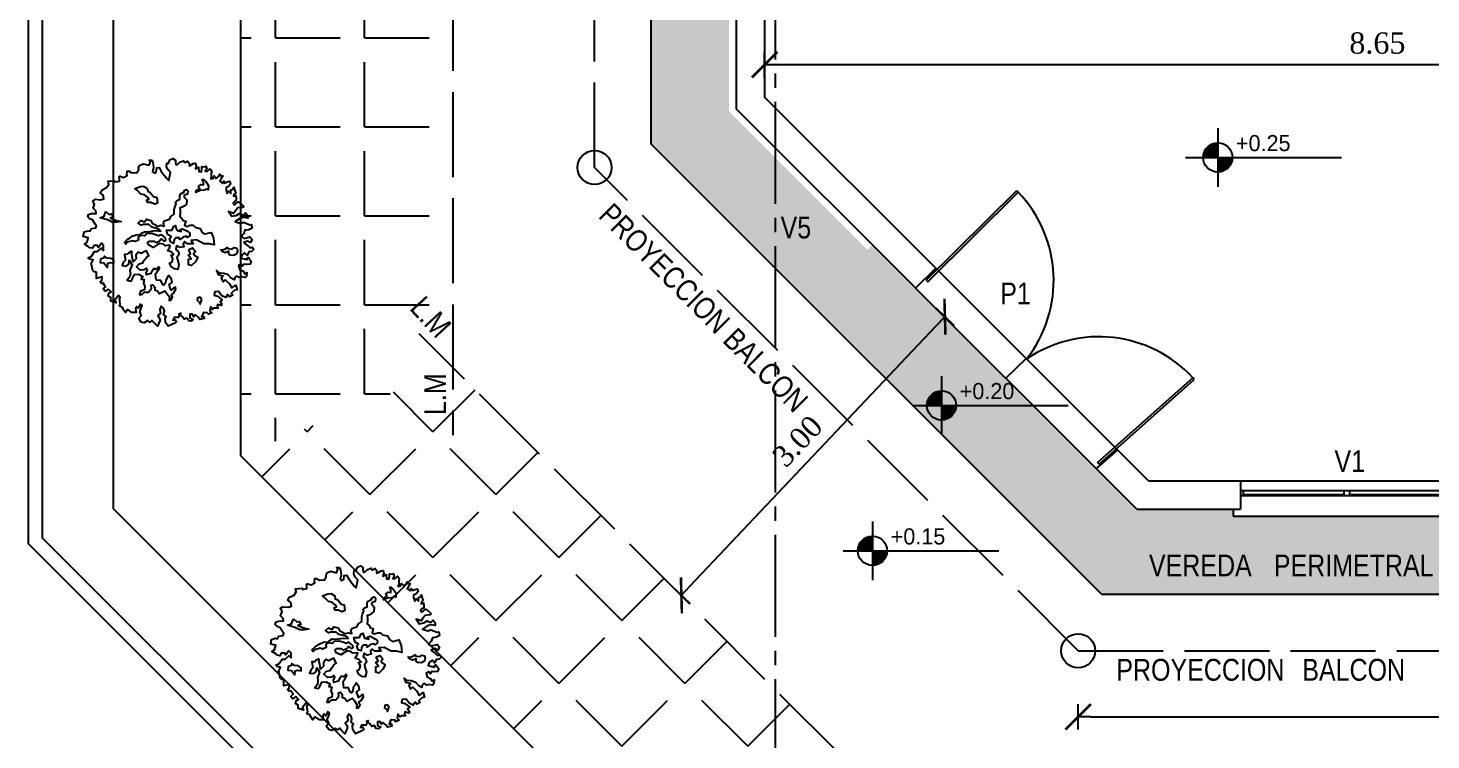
# Model space of a CAD drawing. Header units: millimetres. Extents: x 221 to 543, y -43 to 148.
# Drawn here: x 276.75 to 286.65, y 77.39 to 82.42 of the extents above; entities that cross this region are included whole.
import ezdxf
from ezdxf.enums import TextEntityAlignment as Align

# ---------------------------------------------------------------- set-up
doc = ezdxf.new("R2010")
doc.units = ezdxf.units.MM
doc.linetypes.add('ACAD_ISO02W100', pattern=[15, 12, -3])
doc.linetypes.add('ACAD_ISO04W100', pattern=[30, 24, -3, 0, -3])
doc.layers.add('10-SOLADOS', color=15, linetype='Continuous')
doc.layers.add('FINAS', color=1, linetype='Continuous')
doc.styles.add('COTAS', font='ROMANS', dxfattribs={"width": 0.7})
doc.styles.add('gardel', font='ARIALN.TTF')
doc.styles.add('PROV', font='times.ttf')
doc.dimstyles.new('COTA-S-S-2-50', dxfattribs={"dimscale": 1.5, "dimtxt": 0.1, "dimasz": 0.06, "dimexe": 0, "dimexo": 0, "dimgap": 0.08, "dimtad": 1, "dimzin": 4, "dimdsep": 46, "dimtxsty": 'COTAS', "dimblk1": 'M2_COTA', "dimblk2": 'M2_COTA', "dimsah": 1, "dimcen": 0.1, "dimse1": 1, "dimse2": 1, "dimclrd": 2, "dimclre": 256, "dimclrt": 6, "dimadec": 0, "dimazin": 0, "dimtfac": 1, "dimtix": 1, "dimtmove": 2, "dimatfit": 3, "dimldrblk": 'M2_COTA', "dimfxl": 1, "dimtolj": 1, "dimtzin": 4, "dimarcsym": 0})
pattern_1 = [(45, (0, 0), (-0.4445227, 0.4445227), [0.4572, -0.17145]), (135, (0, 0), (-0.4445227, -0.4445227), [0.4572, -0.17145])]

# ---------------------------------------------------------------- blocks, each defined once
blk = doc.blocks.new('M2_COTA')
for p, q in [((-1, 0), (0, 0)), ((0, 1), (0, -1))]:
    blk.add_line(p, q)
at = {"const_width": 0.2}
blk.add_lwpolyline([(-1, -1), (1, 1)], dxfattribs=at)
blk = doc.blocks.new('*D40')
at = {"color": 252, "lineweight": -2, "ltscale": 0.05, "transparency": 16777216}
blk.add_line((284.2507, 77.5558), (289.6565, 77.5558), dxfattribs=at)
at = {"layer": 'Defpoints', "color": 0, "ltscale": 0.05, "transparency": 16777216}
for p in [(284.1607, 78.0228), (289.7465, 78.0228), (289.7465, 77.5558)]:
    blk.add_point(p, dxfattribs=at)
at = {"color": 252, "lineweight": -2, "ltscale": 0.05, "transparency": 16777216, "xscale": 0.09, "yscale": 0.09, "zscale": 0.09, "rotation": 180}
blk.add_blockref('M2_COTA', (284.1607, 77.5558), dxfattribs=at)
at = {"color": 252, "lineweight": -2, "ltscale": 0.05, "transparency": 16777216, "xscale": 0.09, "yscale": 0.09, "zscale": 0.09}
blk.add_blockref('M2_COTA', (289.7465, 77.5558), dxfattribs=at)
at = {"color": 0, "ltscale": 0.05, "transparency": 16777216, "insert": (286.9536, 77.7073), "char_height": 0.15, "attachment_point": 5, "style": 'PROV'}
blk.add_mtext('\\A1;5.59', dxfattribs=at)
blk = doc.blocks.new('*D186')
at = {"color": 252, "lineweight": -2, "ltscale": 0.05, "transparency": 16777216}
blk.add_line((290.5099, 82.1636), (282.0365, 82.1636), dxfattribs=at)
at = {"layer": 'Defpoints', "color": 0, "ltscale": 0.05, "transparency": 16777216}
for p in [(281.9465, 82.1636), (290.5999, 82.0397), (281.9465, 81.934)]:
    blk.add_point(p, dxfattribs=at)
at = {"color": 252, "lineweight": -2, "ltscale": 0.05, "transparency": 16777216, "xscale": 0.09, "yscale": 0.09, "zscale": 0.09, "rotation": 180}
blk.add_blockref('M2_COTA', (281.9465, 82.1636), dxfattribs=at)
at = {"color": 252, "lineweight": -2, "ltscale": 0.05, "transparency": 16777216, "xscale": 0.09, "yscale": 0.09, "zscale": 0.09}
blk.add_blockref('M2_COTA', (290.5999, 82.1636), dxfattribs=at)
at = {"color": 0, "ltscale": 0.05, "transparency": 16777216, "insert": (286.2732, 82.3151), "char_height": 0.15, "attachment_point": 5, "style": 'PROV'}
blk.add_mtext('\\A1;8.65', dxfattribs=at)
blk = doc.blocks.new('ARPLS006')
at = {"color": 0, "linetype": 'ByBlock'}
for points in [[(0.4467, -0.0098), (0.4731, -0.0295), (0.4861, -0.0419), (0.4985, -0.0367), (0.5094, -0.0492), (0.4949, -0.0632), (0.4788, -0.0653), (0.4679, -0.0865), (0.4534, -0.0705), (0.4358, -0.085), (0.4306, -0.1026), (0.4679, -0.1119), (0.4591, -0.1119), (0.4767, -0.099), (0.4928, -0.1223), (0.4861, -0.1384), (0.4664, -0.1405), (0.4503, -0.1384), (0.441, -0.1514), (0.4322, -0.1384), (0.4176, -0.1477), (0.4233, -0.1706), (0.4467, -0.1815), (0.4519, -0.196), (0.4664, -0.1887), (0.4643, -0.21), (0.4555, -0.2193), (0.4373, -0.2157), (0.4213, -0.2193), (0.4036, -0.21), (0.3948, -0.2193), (0.3927, -0.2333), (0.373, -0.223), (0.3554, -0.2032), (0.3285, -0.1939), (0.3051, -0.1923), (0.2854, -0.1778), (0.2942, -0.2012), (0.3248, -0.2084), (0.3139, -0.223), (0.3248, -0.2442), (0.3373, -0.2318), (0.3622, -0.2567), (0.3767, -0.2816), (0.4, -0.2639), (0.4088, -0.2925), (0.3912, -0.2961), (0.373, -0.3142), (0.3819, -0.3246), (0.3622, -0.334), (0.3518, -0.321), (0.3409, -0.3391), (0.316, -0.3282), (0.2979, -0.3033), (0.2745, -0.3049), (0.2709, -0.3246), (0.2906, -0.3303), (0.3196, -0.3516), (0.3067, -0.3625), (0.3176, -0.3786), (0.3139, -0.3874), (0.2906, -0.3801), (0.289, -0.391), (0.2942, -0.4035), (0.2818, -0.4035), (0.2673, -0.4035), (0.2605, -0.4107), (0.2481, -0.3946), (0.2445, -0.418), (0.2569, -0.4304), (0.2372, -0.4392), (0.2299, -0.4304), (0.2066, -0.4284), (0.1957, -0.4538), (0.2087, -0.4517), (0.2118, -0.4647), (0.1854, -0.4714), (0.1781, -0.459), (0.1584, -0.4429), (0.1496, -0.4538), (0.1402, -0.4377), (0.1262, -0.4392), (0.1262, -0.461), (0.1459, -0.4698), (0.1351, -0.4807), (0.119, -0.4787), (0.1081, -0.4626), (0.092, -0.4678), (0.0796, -0.4517), (0.0599, -0.4356), (0.0708, -0.432), (0.0563, -0.459), (0.0314, -0.459), (0.0241, -0.4735), (0.0365, -0.4698), (0.0454, -0.4823), (0.0402, -0.4896), (-0.0044, -0.5108), (-0.0205, -0.4875), (-0.0226, -0.4626), (-0.0169, -0.4517), (-0.0314, -0.4413), (-0.0262, -0.4195), (-0.0329, -0.4019), (-0.0459, -0.391), (-0.0547, -0.4107), (-0.0495, -0.432), (-0.0671, -0.4465), (-0.0599, -0.4574), (-0.0526, -0.4735), (-0.0692, -0.5108), (-0.0868, -0.4932), (-0.1014, -0.4771), (-0.1138, -0.4875), (-0.1263, -0.4771), (-0.1475, -0.4911), (-0.1657, -0.4859), (-0.1802, -0.4647), (-0.1657, -0.445), (-0.1745, -0.4252), (-0.1657, -0.4035), (-0.1605, -0.3874), (-0.1708, -0.3786), (-0.1833, -0.4035), (-0.1942, -0.3926), (-0.1999, -0.4055), (-0.1962, -0.4284), (-0.2211, -0.4284), (-0.246, -0.4107), (-0.2605, -0.4284), (-0.2714, -0.4123), (-0.2782, -0.3983), (-0.2963, -0.391), (-0.2911, -0.3801), (-0.2942, -0.3568), (-0.2963, -0.3443), (-0.2911, -0.3391), (-0.3015, -0.3267), (-0.3233, -0.3537), (-0.316, -0.3697), (-0.3482, -0.3604), (-0.3482, -0.3391), (-0.3642, -0.3303), (-0.3591, -0.3106), (-0.3466, -0.3049), (-0.3627, -0.2888), (-0.3803, -0.3013), (-0.3824, -0.3013), (-0.3928, -0.2873), (-0.3788, -0.2748), (-0.3928, -0.253), (-0.4036, -0.2551), (-0.4125, -0.2442), (-0.4021, -0.239), (-0.4, -0.2157), (-0.4342, -0.2245), (-0.4342, -0.2069), (-0.4342, -0.1887), (-0.4446, -0.1851), (-0.4555, -0.1778), (-0.4576, -0.169), (-0.4627, -0.1405), (-0.4679, -0.1368), (-0.4643, -0.1332), (-0.4539, -0.1135), (-0.4736, -0.1083), (-0.4825, -0.1011), (-0.4627, -0.0902), (-0.4446, -0.0632), (-0.427, -0.0632), (-0.4036, -0.0435), (-0.3912, -0.0564), (-0.3912, -0.0274), (-0.4036, -0.0134), (-0.4218, -0.0383), (-0.4285, -0.0274), (-0.4503, -0.0274), (-0.4576, -0.0435), (-0.4752, -0.0404), (-0.4825, -0.0331), (-0.5058, -0.0186), (-0.4897, -0.0077), (-0.4825, 0.0188), (-0.513, 0.026), (-0.5073, 0.0546), (-0.484, 0.0618), (-0.4716, 0.0582), (-0.4643, 0.0743), (-0.4379, 0.0779), (-0.4342, 0.0903), (-0.4415, 0.1012), (-0.4576, 0.1261), (-0.4752, 0.1318), (-0.4861, 0.1443), (-0.4804, 0.1588), (-0.4643, 0.164), (-0.4358, 0.1656), (-0.4379, 0.1801), (-0.4539, 0.1962), (-0.4446, 0.2211), (-0.4555, 0.2392), (-0.4394, 0.2501), (-0.4088, 0.2465), (-0.3891, 0.2532), (-0.3928, 0.275), (-0.4109, 0.289), (-0.4, 0.3072), (-0.3731, 0.3196), (-0.3606, 0.3393), (-0.3642, 0.3575), (-0.3248, 0.3611), (-0.3233, 0.3538), (-0.2963, 0.359), (-0.2963, 0.3699), (-0.2979, 0.3839), (-0.2927, 0.3876), (-0.2911, 0.3876), (-0.2714, 0.3808), (-0.2497, 0.3933), (-0.2517, 0.4), (-0.2497, 0.4182), (-0.2388, 0.4182), (-0.2211, 0.4093), (-0.189, 0.4109), (-0.189, 0.4166), (-0.1802, 0.429), (-0.1817, 0.4379), (-0.1765, 0.4524), (-0.1532, 0.4628), (-0.119, 0.4539), (-0.1102, 0.4737), (-0.119, 0.4845), (-0.1029, 0.4845), (-0.0957, 0.4721), (-0.092, 0.4394), (-0.0977, 0.4145), (-0.0868, 0.4057), (-0.076, 0.413), (-0.0723, 0.4379), (-0.0583, 0.4394), (-0.0459, 0.4166), (-0.0132, 0.3735), (-0.0008, 0.3627), (0.0096, 0.4109), (-0.0044, 0.4254), (-0.0153, 0.4451), (-0.0132, 0.4664), (-0.0029, 0.4648)], [(-0.0029, 0.4648), (0.006, 0.4861), (0.0241, 0.4949), (0.0386, 0.4845), (0.0386, 0.4721), (0.0423, 0.4576), (0.0511, 0.4576), (0.0671, 0.4737), (0.0884, 0.4809), (0.092, 0.4721), (0.1008, 0.4721), (0.1117, 0.4788), (0.1226, 0.4648), (0.1205, 0.4503), (0.1278, 0.4524), (0.1475, 0.4648), (0.1599, 0.4664), (0.1636, 0.4503), (0.1584, 0.4327), (0.1781, 0.4431), (0.1797, 0.4166), (0.1942, 0.4145), (0.1978, 0.4327), (0.1978, 0.4467), (0.2175, 0.4451), (0.2227, 0.4488), (0.2263, 0.4327), (0.2175, 0.4182), (0.2315, 0.4182), (0.246, 0.4327), (0.2569, 0.4182), (0.2533, 0.4036), (0.2533, 0.3896), (0.2512, 0.3715), (0.2642, 0.3751), (0.2709, 0.3896), (0.2839, 0.3751), (0.2999, 0.3876), (0.3051, 0.4), (0.3103, 0.3896), (0.3228, 0.3896), (0.3139, 0.3735), (0.3051, 0.3575), (0.3212, 0.3445), (0.3285, 0.359), (0.3336, 0.3466), (0.3497, 0.3538), (0.3658, 0.3575), (0.3694, 0.3414), (0.357, 0.3269), (0.3425, 0.3196), (0.3425, 0.3035), (0.3497, 0.2838), (0.357, 0.2983), (0.3715, 0.2838), (0.3715, 0.3056), (0.3855, 0.3108), (0.3891, 0.3217), (0.3948, 0.302), (0.4, 0.289), (0.3891, 0.2786), (0.3876, 0.2677), (0.4016, 0.2729), (0.4036, 0.2553), (0.4036, 0.2444), (0.3927, 0.2371), (0.3839, 0.2283), (0.3927, 0.2174), (0.4036, 0.2283), (0.4145, 0.2356), (0.4322, 0.2231), (0.4482, 0.207), (0.441, 0.2013), (0.4124, 0.1977), (0.3979, 0.1816), (0.3876, 0.1656), (0.357, 0.1764), (0.3767, 0.1479), (0.4036, 0.1531), (0.4233, 0.1656), (0.4467, 0.1552), (0.4591, 0.1692), (0.4716, 0.1531), (0.4716, 0.137), (0.4503, 0.1407), (0.4285, 0.137), (0.3964, 0.1158), (0.4285, 0.1049), (0.4467, 0.1121), (0.484, 0.0976), (0.4928, 0.0997), (0.4985, 0.0779), (0.4788, 0.0675), (0.4555, 0.0639), (0.4482, 0.0442), (0.4322, 0.026), (0.4503, 0.0151), (0.484, 0.0245), (0.4985, 0.0084), (0.4876, -0.0098), (0.47, -0.0009), (0.4467, -0.0098)]]:
    blk.add_lwpolyline(points, dxfattribs=at)
for points in [[(0.1745, 0.3251), (0.1907, 0.3379), (0.2068, 0.3361), (0.2068, 0.3523), (0.1995, 0.3681), (0.2087, 0.3681), (0.2211, 0.3556), (0.2373, 0.3306), (0.2355, 0.3075), (0.2263, 0.3108), (0.212, 0.3038), (0.187, 0.302), (0.162, 0.2913), (0.1657, 0.3038), (0.1852, 0.3145)], [(-0.2657, -0.0092), (-0.2477, 0.0103), (-0.2297, 0.021), (-0.2191, 0.0283), (-0.1959, 0.0371), (-0.1688, 0.0389), (-0.1636, 0.0463), (-0.142, 0.0569), (-0.1243, 0.0551), (-0.0939, 0.0606), (-0.0759, 0.0624), (-0.0491, 0.0588), (-0.0579, 0.0694), (-0.0795, 0.0767), (-0.1027, 0.0838), (-0.1207, 0.0981), (-0.153, 0.0981), (-0.1655, 0.0944), (-0.185, 0.1069), (-0.1673, 0.1231), (-0.1457, 0.1142), (-0.135, 0.1304), (-0.1082, 0.1231), (-0.1009, 0.1069), (-0.0759, 0.0944), (-0.0704, 0.0874), (-0.0491, 0.0944), (-0.0275, 0.0892), (-0.0329, 0.1087), (-0.0256, 0.1212), (0.003, 0.1304), (0.0137, 0.1484), (0.0317, 0.1609), (0.0317, 0.1895), (0.0368, 0.2057), (0.0441, 0.2252), (0.0387, 0.2325), (0.0493, 0.2432), (0.0655, 0.2502), (0.0655, 0.2663), (0.0673, 0.2806), (0.0923, 0.295), (0.0908, 0.3023), (0.1051, 0.3093), (0.1139, 0.3005), (0.1121, 0.2806), (0.0923, 0.2736), (0.0908, 0.2645), (0.0959, 0.2593), (0.1066, 0.2468), (0.1051, 0.2215), (0.0908, 0.209), (0.0798, 0.202), (0.0655, 0.1965), (0.0673, 0.184), (0.0673, 0.166), (0.0655, 0.1484), (0.078, 0.1356), (0.0834, 0.1231), (0.1014, 0.1197), (0.0941, 0.0944), (0.1066, 0.0874), (0.1264, 0.0944), (0.1444, 0.0944), (0.1569, 0.0819), (0.1873, 0.0749), (0.198, 0.0533), (0.216, 0.0426), (0.2534, 0.0514), (0.2678, 0.0176), (0.2714, -0.0238), (0.241, -0.0165), (0.2087, -0.0165), (0.1657, 0.0066), (0.1337, 0.0033), (0.1462, -0.0165), (0.1121, -0.0165), (0.0941, -0.004), (0.0853, -0.0165), (0.0889, -0.0345), (0.0655, -0.0397), (0.046, -0.029), (0.0405, -0.0507), (0.0566, -0.065), (0.0603, -0.0827), (0.0478, -0.0988), (0.053, -0.1186), (0.0603, -0.1418), (0.053, -0.1704), (0.0332, -0.1671), (0.0137, -0.1528), (0.0045, -0.1329), (0.0189, -0.1241), (0.0243, -0.1043), (0.0137, -0.0845), (0.028, -0.0811), (0.0155, -0.0668), (-0.008, -0.0577), (0.003, -0.0415), (0.0082, -0.029), (-0.0006, -0.0254), (-0.0204, -0.029), (-0.0329, -0.0184), (-0.0543, -0.0147), (-0.0704, -0.0238), (-0.0939, -0.0382), (-0.1207, -0.0254), (-0.1277, -0.0092), (-0.117, -0.0004), (-0.0902, -0.0004), (-0.0777, -0.0092), (-0.0579, -0.0004), (-0.0473, 0.0121), (-0.0311, -0.0004), (-0.0186, 0.0051), (-0.0204, 0.0176), (-0.0311, 0.0265), (-0.0454, 0.0371), (-0.0616, 0.0301), (-0.0741, 0.0353), (-0.1027, 0.0444), (-0.1332, 0.0426), (-0.1438, 0.0301), (-0.1655, 0.0338), (-0.1831, 0.0228), (-0.1816, 0.0051), (-0.2029, -0.004), (-0.2173, 0.0015), (-0.2495, -0.0077), (-0.2584, -0.0184)], [(-0.1709, 0.327), (-0.153, 0.3288), (-0.1298, 0.3163), (-0.1262, 0.2983), (-0.1118, 0.2913), (-0.092, 0.2663), (-0.0725, 0.2608), (-0.0689, 0.2267), (-0.085, 0.2197), (-0.11, 0.2304), (-0.1262, 0.2304), (-0.1335, 0.2447), (-0.1192, 0.2502), (-0.1262, 0.2608), (-0.146, 0.277), (-0.1673, 0.2806), (-0.1871, 0.302), (-0.2032, 0.3145)], [(-0.3769, 0.1767), (-0.3571, 0.1587), (-0.3428, 0.1624), (-0.3321, 0.1444), (-0.3501, 0.1374), (-0.3141, 0.1231), (-0.2855, 0.1158), (-0.3105, 0.1121), (-0.3391, 0.1121), (-0.3678, 0.1264), (-0.4125, 0.1389), (-0.3876, 0.1481)], [(0.0189, 0.0658), (0.0277, 0.0871), (0.0387, 0.0926), (0.042, 0.0783), (0.0493, 0.0621), (0.0743, 0.0566), (0.0655, 0.0673), (0.0816, 0.0728), (0.1118, 0.0585), (0.1261, 0.046), (0.1246, 0.0298), (0.1103, 0.021), (0.1048, 0.028), (0.085, 0.0228), (0.0655, 0.0085), (0.0618, 0.0191), (0.042, 0.0191), (0.0313, 0.0048), (0.0277, -0.015), (0.0115, -0.0077), (0.0027, 0.0155), (0.0134, 0.0261), (-0.008, 0.0386), (-0.0153, 0.0658)], [(-0.2227, -0.0616), (-0.2425, -0.0723), (-0.248, -0.0793), (-0.2657, -0.0811), (-0.2605, -0.1153), (-0.273, -0.1296), (-0.28, -0.1476), (-0.255, -0.1509), (-0.2407, -0.1384), (-0.2371, -0.1153), (-0.2209, -0.1421), (-0.2337, -0.1744), (-0.23, -0.1924), (-0.2337, -0.2155), (-0.2495, -0.2354), (-0.2282, -0.2405), (-0.2194, -0.228), (-0.2066, -0.2012), (-0.1816, -0.1994), (-0.1566, -0.2137), (-0.1655, -0.228), (-0.1478, -0.2317), (-0.153, -0.253), (-0.1441, -0.2728), (-0.146, -0.2927), (-0.1691, -0.2997), (-0.1764, -0.3213), (-0.1621, -0.3213), (-0.1478, -0.307), (-0.1225, -0.307), (-0.1048, -0.2853), (-0.1064, -0.2655), (-0.0957, -0.2622), (-0.085, -0.2765), (-0.085, -0.2942), (-0.0689, -0.2978), (-0.0564, -0.3158), (-0.0439, -0.3085), (-0.0241, -0.2978), (-0.0116, -0.314), (0.0027, -0.3356), (0.0009, -0.357), (0.0115, -0.3551), (0.0225, -0.3372), (0.0152, -0.3228), (0.0277, -0.3122), (0.042, -0.289), (0.0402, -0.2765), (0.0277, -0.2817), (0.0134, -0.2942), (0.0082, -0.2799), (0.0009, -0.2603), (0.0189, -0.2479), (0.0152, -0.228), (-0.0009, -0.2067), (-0.008, -0.2174), (-0.0189, -0.2354), (-0.0204, -0.2512), (-0.0296, -0.2655), (-0.0384, -0.2585), (-0.0476, -0.2369), (-0.0744, -0.2354), (-0.0777, -0.2192), (-0.0795, -0.1976), (-0.0671, -0.1796), (-0.0564, -0.1619), (-0.0619, -0.1546), (-0.0777, -0.1707), (-0.0887, -0.1653), (-0.0994, -0.1781), (-0.1082, -0.1957), (-0.135, -0.203), (-0.1368, -0.1887), (-0.128, -0.1744), (-0.1368, -0.1619), (-0.1493, -0.1726), (-0.1728, -0.1744), (-0.1941, -0.1546), (-0.178, -0.1366), (-0.1566, -0.1314), (-0.1478, -0.1153), (-0.135, -0.0991), (-0.1207, -0.0885), (-0.128, -0.0705), (-0.135, -0.058), (-0.1478, -0.065), (-0.1655, -0.0741), (-0.1834, -0.0668), (-0.1978, -0.0848), (-0.1959, -0.1064), (-0.2139, -0.1241), (-0.2194, -0.0936), (-0.2227, -0.0811)], [(0.1191, -0.0507), (0.1422, -0.0418), (0.1584, -0.0635), (0.1477, -0.0778), (0.1547, -0.0866), (0.1727, -0.0973), (0.1584, -0.1241), (0.1352, -0.1476), (0.1173, -0.1421), (0.1173, -0.1098), (0.1334, -0.1064), (0.1154, -0.0848), (0.1298, -0.076)], [(0.3089, -0.0507), (0.3196, -0.0525), (0.3357, -0.0491), (0.3518, -0.0382), (0.3555, -0.0455), (0.3787, -0.0491), (0.3911, -0.04), (0.4073, -0.0436), (0.4109, -0.058), (0.4073, -0.076), (0.3893, -0.0866), (0.3662, -0.0848), (0.3625, -0.083), (0.3589, -0.0741), (0.3589, -0.0616), (0.3375, -0.0705), (0.3196, -0.0635)], [(-0.3714, -0.1028), (-0.3857, -0.0903), (-0.3912, -0.1028), (-0.4089, -0.1098), (-0.4107, -0.1296), (-0.3894, -0.1314), (-0.3678, -0.1582), (-0.3659, -0.1333), (-0.3516, -0.1296), (-0.3303, -0.1333), (-0.3303, -0.1153), (-0.3483, -0.1046)], [(0.1962, -0.3515), (0.1852, -0.3372), (0.1709, -0.3426), (0.1691, -0.3551), (0.1818, -0.3658), (0.187, -0.3786)]]:
    blk.add_lwpolyline(points, close=True, dxfattribs=at)
blk = doc.blocks.new('*D232')
at = {"color": 252, "lineweight": -2, "ltscale": 0.05, "transparency": 16777216}
blk.add_line((281.4211, 78.4803), (283.158, 80.3173), dxfattribs=at)
at = {"layer": 'Defpoints', "color": 0, "ltscale": 0.05, "transparency": 16777216}
for p in [(283.2199, 80.3827), (283.2199, 80.3827), (281.3592, 78.415)]:
    blk.add_point(p, dxfattribs=at)
at = {"color": 252, "lineweight": -2, "ltscale": 0.05, "transparency": 16777216, "xscale": 0.09, "yscale": 0.09, "zscale": 0.09}
for p, rotation in [((283.2199, 80.3827), 46.60280772317626), ((281.3592, 78.415), 226.6028077231762)]:
    blk.add_blockref('M2_COTA', p, dxfattribs=dict(at, rotation=rotation))
at = {"color": 0, "ltscale": 0.05, "transparency": 16777216, "insert": (282.1795, 79.5029), "char_height": 0.15, "attachment_point": 5, "rotation": 46.60281, "style": 'PROV'}
blk.add_mtext('\\A1;3.00', dxfattribs=at)

msp = doc.modelspace()

# ---------------------------------------------------------------- hatches: boundary and pattern name
h = msp.add_hatch()
h.set_pattern_fill('AR-CONC', color=252, scale=0.002, style=0)
h.set_pattern_definition([(50, (0, 1), (0.36436934, -0.03187817), [0.0381, -0.4191]), (355, (0, 1), (-0.07048565, 0.3821133), [0.03048, -0.33528]), (100.451, (0.03036, 0.99734), (0.293885, 0.35023338), [0.03238, -0.35618]), (46.1842, (0, 1.1016), (0.5421581, -0.08408466), [0.05715, -0.62865]), (96.6356, (0.0452, 1.0946), (0.4748085, 0.4948511), [0.04857, -0.53427]), (351.184, (0, 1.1016), (0.4748092, 0.4948502), [0.04572, -0.50292]), (21, (0.0508, 1.0762), (0.30322976, -0.20453104), [0.0381, -0.4191]), (326, (0.0508, 1.0762), (0.12360406, 0.36837593), [0.03048, -0.33528]), (71.4514, (0.07607, 1.05916), (0.426833, 0.1638457), [0.03238, -0.35618]), (37.5, (0, 1), (0.006177207, 0.16911008), [0, -0.331216, 0, -0.34036, 0, -0.33655]), (7.5, (0, 1), (0.13363933, 0.20036115), [0, -0.194056, 0, -0.323596, 0, -0.12827]), (327.5, (-0.11328, 1), (0.27118119, -0.01145749), [0, -0.127, 0, -0.39624, 0, -0.52578]), (317.5, (-0.16408, 1), (0.29625836, 0.05085298), [0, -0.1651, 0, -0.263144, 0, -0.37338])])
h.paths.add_polyline_path([(281.7465, 95.0909), (281.6965, 95.0909), (281.6965, 96.6909), (281.7465, 96.6909), (281.7465, 96.9728), (281.1465, 96.9728), (281.1465, 87.0228), (281.7465, 87.0228), (281.7465, 87.0776), (281.6965, 87.0776), (281.6965, 87.7776), (281.7465, 87.7776), (281.7465, 87.8325), (281.7465, 88.6325), (281.7465, 89.1462), (281.6113, 89.1462), (281.6113, 89.3262), (281.7465, 89.3262), (281.7465, 90.0375), (281.6965, 90.0375), (281.6965, 91.6375), (281.7465, 91.6375), (281.7465, 92.2089), (281.6965, 92.2089), (281.6965, 93.8089), (281.7465, 93.8089)])
h.paths.add_polyline_path([(290.7999, 79.0228), (290.5999, 79.0228), (290.4996, 79.0228), (290.4996, 78.9728), (288.8996, 78.9728), (288.8996, 79.0228), (288.5669, 79.0228), (287.7669, 79.0228), (287.4609, 79.0228), (286.8557, 79.0228), (286.8557, 78.9728), (285.2557, 78.9728), (285.2557, 79.0228), (284.5749, 79.0228), (284.2871, 79.3106), (283.0126, 80.5851), (282.7075, 80.8902), (282.6717, 80.8553), (281.6965, 81.8305), (281.6965, 85.0486), (281.7465, 85.0486), (281.7465, 86.1784), (281.6965, 86.1784), (281.6965, 86.5784), (281.7465, 86.5784), (281.7465, 87.0228), (281.1465, 87.0228), (281.1465, 81.6027), (284.3264, 78.4228), (290.7999, 78.4228)])
h.paths.add_polyline_path([(289.8636, 78.3084), (289.8636, 78.7371), (290.0917, 78.7371), (290.0917, 78.3084)], flags=9)
h.paths.add_polyline_path([(285.5032, 78.5098), (286.7084, 78.5098), (286.7084, 78.741), (285.5032, 78.741)], flags=24)
h.paths.add_polyline_path([(284.6215, 78.5098), (285.4249, 78.5098), (285.4249, 78.741), (284.6215, 78.741)], flags=24)
h.paths.add_polyline_path([(281.3632, 86.2638), (281.6565, 86.2638), (281.6565, 86.496), (281.3632, 86.496)], flags=24)
h.paths.add_polyline_path([(281.5095, 90.7353), (281.5095, 91.9405), (281.2783, 91.9405), (281.2783, 90.7353)], flags=24)
h.paths.add_polyline_path([(281.5095, 89.8536), (281.5095, 90.657), (281.2783, 90.657), (281.2783, 89.8536)], flags=24)
h.paths.add_polyline_path([(280.8065, 87.2523), (281.7202, 87.2523), (281.7202, 87.4915), (280.8065, 87.4915)], flags=9)
h.paths.add_polyline_path([(281.4605, 88.1351), (281.7551, 88.1351), (281.7551, 88.3712), (281.4605, 88.3712)], flags=9)
h = msp.add_hatch()
h.set_pattern_fill('ANGLE', color=252, scale=0.09, style=0)
h.set_pattern_definition([(0, (0, 0), (0, 0.62865), [0.4572, -0.17145]), (90, (0, 0), (-0.62865, 4e-17), [0.4572, -0.17145])])
h.paths.add_polyline_path([(279.7465, 89.3525), (278.2465, 89.3525), (278.2465, 79.4014), (279.7465, 80.0228)])
h = msp.add_hatch()
h.set_pattern_fill('ANGLE', color=252, scale=0.09, angle=45, style=0)
h.set_pattern_definition(pattern_1)
h.paths.add_polyline_path([(282.0241, 75.6239), (282.0241, 77.7452), (279.7465, 80.0228), (278.2465, 79.4014)])
h = msp.add_hatch()
h.set_pattern_fill('ANGLE', color=252, scale=0.09, angle=45, style=0)
h.set_pattern_definition(pattern_1)
h.paths.add_polyline_path([(282.0241, 75.6239), (282.1454, 75.5026, -0.182158), (282.2228, 75.5142), (282.2228, 75.5778), (282.3743, 75.4056), (282.3106, 75.3374), (283.1252, 74.5228), (283.7393, 76.0299), (282.0241, 77.7452)])

# ---------------------------------------------------------------- linework, layer by layer
at = {"color": 0, "linetype": 'ByBlock', "ltscale": 0.05}
for p, q in [((276.7465, 102.2193), (276.7465, 78.7801)), ((276.8465, 102.2193), (276.8465, 78.8215)), ((277.3465, 102.2193), (277.3465, 79.0286)), ((282.7524, 73.6228), (277.3465, 79.0286)), ((282.5039, 73.0228), (276.7465, 78.7801)), ((282.5453, 73.1228), (276.8465, 78.8215))]:
    msp.add_line(p, q, dxfattribs=at)
at = {"color": 2, "linetype": 'ByBlock', "ltscale": 0.05}
for p in [(278.2465, 102.2193), (283.1252, 74.5228)]:
    msp.add_line(p, (278.2465, 79.4014), dxfattribs=at)
at = {"color": 252, "linetype": 'ACAD_ISO02W100', "ltscale": 0.05}
for p, q in [((279.7465, 102.2193), (279.7465, 79.5456)), ((280.7465, 81.437), (280.7465, 87.0228)), ((284.1607, 78.0228), (280.7465, 81.437)), ((284.0701, 75.6992), (279.5083, 80.261)), ((284.1607, 78.0228), (290.7999, 78.0228))]:
    msp.add_line(p, q, dxfattribs=at)
for p, q in [((281.1465, 81.6027), (281.1465, 96.9728)), ((284.3264, 78.4228), (281.1465, 81.6027)), ((283.0875, 80.6401), (283.7265, 81.2739)), ((283.098, 80.6294), (283.737, 81.2632)), ((283.7265, 81.2739), (283.737, 81.2632)), ((283.0875, 80.6401), (283.098, 80.6294)), ((284.2978, 79.3522), (284.9703, 79.9504)), ((284.3078, 79.341), (284.9803, 79.9392)), ((284.9803, 79.9392), (284.9703, 79.9504)), ((284.3078, 79.341), (284.2978, 79.3522)), ((285.3057, 79.2228), (286.8057, 79.2228)), ((285.3257, 79.1551), (285.3257, 79.1198)), ((286.0357, 79.1551), (286.0357, 79.1198)), ((286.0757, 79.1551), (286.0757, 79.1198)), ((285.3257, 79.126), (286.0357, 79.126)), ((286.0757, 79.126), (286.7857, 79.126)), ((285.2557, 79.0228), (285.2557, 78.9728)), ((285.2557, 78.9728), (286.8557, 78.9728)), ((284.3264, 78.4228), (290.7999, 78.4228))]:
    msp.add_line(p, q)
at = {"color": 4}
for p, q in [((281.7465, 82.4815), (281.7465, 81.8512)), ((281.9465, 82.4815), (281.9465, 81.934)), ((283.1557, 80.7248), (281.9465, 81.934)), ((283.0143, 80.5834), (281.7465, 81.8512)), ((282.8013, 81.0796), (282.8011, 81.0794)), ((283.1557, 80.7248), (283.0126, 80.5851)), ((284.4375, 79.443), (284.2871, 79.3106)), ((284.6578, 79.2228), (284.4375, 79.443)), ((284.5749, 79.0228), (284.2871, 79.3106)), ((284.6578, 79.2228), (285.3057, 79.2228)), ((285.3057, 79.2228), (285.3057, 79.0228)), ((284.5749, 79.0228), (285.3057, 79.0228))]:
    msp.add_line(p, q, dxfattribs=at)
at = {"color": 251}
for p, q in [((285.1458, 81.7152), (285.1458, 81.3012)), ((284.9186, 81.5082), (286.0189, 81.5082)), ((284.4375, 79.443), (283.1557, 80.7248)), ((284.2871, 79.3106), (283.0126, 80.5851)), ((283.1957, 79.9629), (283.1957, 79.549)), ((282.9887, 79.756), (284.089, 79.756)), ((282.7083, 78.9359), (282.7083, 78.5219)), ((282.5013, 78.7289), (283.6016, 78.7289))]:
    msp.add_line(p, q, dxfattribs=at)
at = {"color": 2}
for p, q in [((283.7929, 80.0876), (283.657, 80.2244)), ((283.7929, 80.0876), (283.6498, 79.9479)), ((283.7858, 79.811), (283.6498, 79.9479))]:
    msp.add_line(p, q, dxfattribs=at)
at = {"color": 252}
for p, q in [((285.3057, 79.1551), (286.8057, 79.1551)), ((285.3057, 79.1198), (286.8057, 79.1198))]:
    msp.add_line(p, q, dxfattribs=at)
at = {"color": 251, "const_width": 0.1035}
for points in [[(285.1458, 81.5599, 0.414214), (285.094, 81.5082, 1)], [(285.1458, 81.4564, 0.414214), (285.1975, 81.5082, 1)], [(283.1957, 79.8077, 0.414214), (283.1439, 79.756, 1)], [(283.1957, 79.7042, 0.414214), (283.2474, 79.756, 1)], [(282.7083, 78.7807, 0.414214), (282.6565, 78.7289, 1)], [(282.7083, 78.6772, 0.414214), (282.76, 78.7289, 1)]]:
    msp.add_lwpolyline(points, format="xyb", dxfattribs=at)
at = {"color": 2}
for centre in [(280.7465, 81.437), (284.1607, 78.0228)]:
    msp.add_circle(centre, 0.1203, dxfattribs=at)
at = {"color": 251}
for centre in [(285.1458, 81.5082), (283.1957, 79.756), (282.7083, 78.7289)]:
    msp.add_circle(centre, 0.1035, dxfattribs=at)
at = {"color": 252}
for centre, start, end in [((283.0847, 80.6389), 322.04977, 43.7428), ((284.3064, 79.3383), 42.67555, 124.36858)]:
    msp.add_arc(centre, 0.9029, start, end, dxfattribs=at)
at = {"layer": 'FINAS', "color": 6, "linetype": 'ACAD_ISO04W100', "ltscale": 0.03}
msp.add_line((282.0241, 75.0608), (282.0241, 82.6424), dxfattribs=at)

# ---------------------------------------------------------------- block references
at = {"color": 252, "xscale": 1.179207502117933, "yscale": 1.179207502117933, "zscale": 1.179207502117933}
for p in [(277.7409, 80.9178), (279.0645, 78.0387)]:
    msp.add_blockref('ARPLS006', p, dxfattribs=at)

# ---------------------------------------------------------------- texts
at = {"char_height": 0.113891, "width": 1.970329, "attachment_point": 1}
for s, insert in [('{\\fStylus BT|b0|i0|c0|p34;+0.25}', (285.2746, 81.6665)), ('{\\fStylus BT|b0|i0|c0|p34;+0.20}', (283.3245, 79.9143)), ('{\\fStylus BT|b0|i0|c0|p34;+0.15}', (282.8371, 78.8873))]:
    msp.add_mtext(s, dxfattribs=dict(at, insert=insert))
at = {"layer": '10-SOLADOS', "color": 7, "ltscale": 0.1, "style": 'gardel'}
for tag, rotation, p in [('PROYECCION', 315.07829, (281.2404, 80.7243)), ('L.M', 312.69921, (279.59, 80.3812)), ('BALCON', 315.07829, (281.9539, 80.0063)), ('L.M', 90, (279.6212, 79.8354))]:
    msp.add_attdef(tag, text='', height=0.1541, rotation=rotation, dxfattribs=at).set_placement(p, align=Align.MIDDLE)
for tag, p in [('V5', (282.1677, 81.012)), ('P1', (283.7183, 80.5471)), ('V1', (286.0782, 79.362)), ('VEREDA', (285.0232, 78.6254)), ('PERIMETRAL', (286.1058, 78.6254)), ('PROYECCION', (285.0232, 77.888)), ('BALCON', (286.1058, 77.888))]:
    msp.add_attdef(tag, text='', height=0.1541, dxfattribs=at).set_placement(p, align=Align.MIDDLE)

# ---------------------------------------------------------------- dimensions: what is measured, and where the dimension line sits
at = {"ltscale": 0.05}
for base, p1, p2, picture, middle in [((281.9465, 82.1636), (290.5999, 82.0397), (281.9465, 81.934), '*D186', (286.2732, 82.3151)), ((289.7465, 77.5558), (284.1607, 78.0228), (289.7465, 78.0228), '*D40', (286.9536, 77.7073))]:
    dim = msp.add_linear_dim(base=base, p1=p1, p2=p2, dimstyle='COTA-S-S-2-50', override={"dimgap": 0.05, "dimpost": '<>', "dimtxsty": 'PROV', "dimclrd": 252, "dimclrt": 0}, dxfattribs=at)
    dim.commit()
    dim.dimension.update_dxf_attribs({"geometry": picture, "text_midpoint": middle})
dim = msp.add_aligned_dim(p1=(281.3592, 78.415), p2=(283.2199, 80.3827), distance=0, text='3.00', dimstyle='COTA-S-S-2-50', override={"dimgap": 0.05, "dimpost": '<>', "dimtxsty": 'PROV', "dimclrd": 252, "dimclrt": 0}, dxfattribs=at)
dim.commit()
dim.dimension.update_dxf_attribs({"geometry": '*D232', "text_midpoint": (282.1795, 79.5029)})

doc.saveas('drawing.dxf')
